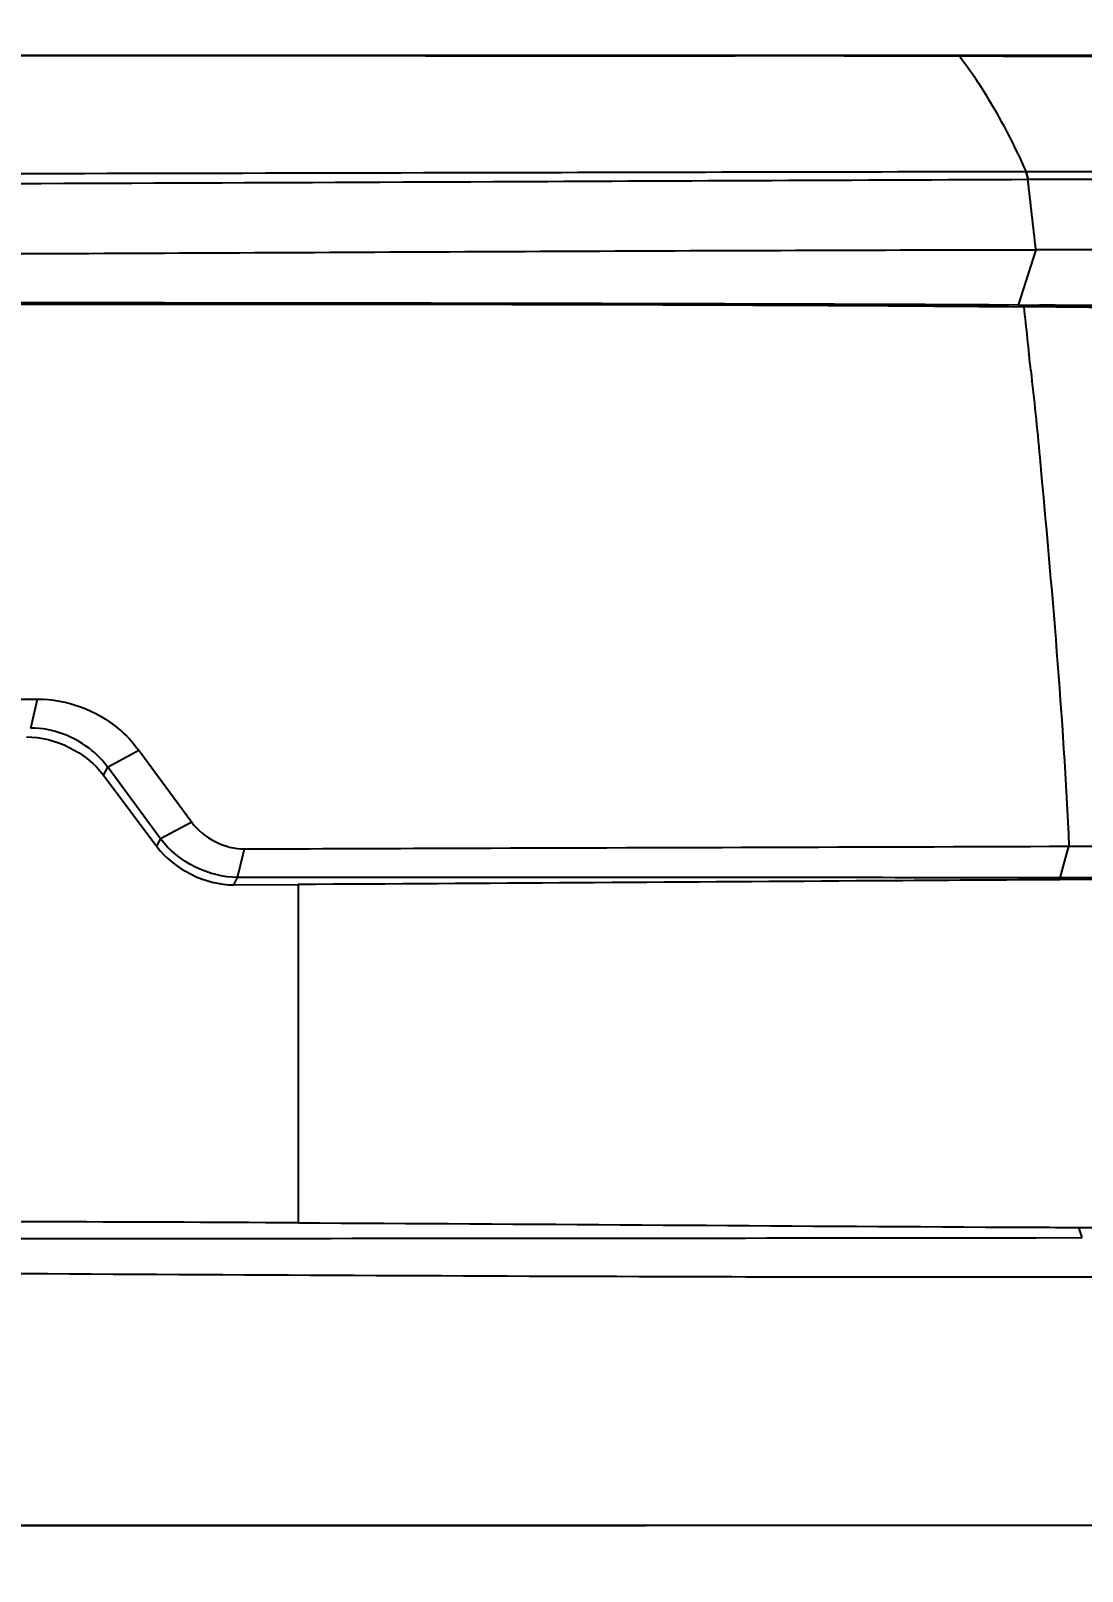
# Model space of a CAD drawing. Header units: millimetres. Extents: x 0 to 5940, y 0 to 4200.
# Drawn here: x 2858.6 to 2946.6, y 3065 to 3193.9 of the extents above; entities that cross this region are included whole.
import ezdxf

# ---------------------------------------------------------------- set-up
doc = ezdxf.new("R2010")
doc.units = ezdxf.units.MM
doc.header["$LTSCALE"] = 32.67
doc.header["$PDMODE"] = 3
doc.header["$PDSIZE"] = 8
doc.layers.get('0').update_dxf_attribs({"linetype": 'CONTINUOUS'})
doc.layers.get('Defpoints').update_dxf_attribs({"linetype": 'CONTINUOUS'})
doc.layers.add('00_COMPONENTS', color=7, linetype='CONTINUOUS')
doc.styles.get("Standard").update_dxf_attribs({"font": 'simfang.ttf'})
doc.dimstyles.get("Standard").update_dxf_attribs({"dimtxt": 3, "dimasz": 3, "dimexe": 2.5, "dimexo": 0.5, "dimtad": 1, "dimdsep": 46, "dimtxsty": 'Standard', "dimblk": '_FILLED', "dimblk1": '_FILLED', "dimblk2": '_FILLED', "dimcen": 0.09, "dimclrt": 3, "dimazin": 2, "dimtol": 1, "dimtp": 0.01, "dimtm": 0.01, "dimtfac": 1, "dimtofl": 0, "dimtmove": 0, "dimatfit": 3, "dimldrblk": '_FILLED', "dimfxl": 1, "dimtolj": 1, "dimarcsym": 0})

# ---------------------------------------------------------------- blocks, each defined once
blk = doc.blocks.new('_FILLED')
at = {"color": 0, "linetype": 'ByBlock'}
blk.add_solid([(0, 0), (-1, 0.1667), (-1, -0.1667)], dxfattribs=at)
blk = doc.blocks.new('*D8')
at = {"color": 4, "lineweight": -2, "transparency": 16777216}
for p, q in [((2405.18, 3220.75), (3108.87, 3220.75)), ((3106.37, 3200.75), (3106.37, 3106.42)), ((3106.37, 2990.84), (3106.37, 3085.17)), ((2405.18, 2970.84), (3108.87, 2970.84))]:
    blk.add_line(p, q, dxfattribs=at)
at = {"layer": 'Defpoints', "color": 0, "transparency": 16777216}
for p in [(2404.68, 3220.75), (2404.68, 2970.84), (3106.37, 2970.84)]:
    blk.add_point(p, dxfattribs=at)
at = {"color": 4, "lineweight": -2, "transparency": 16777216, "xscale": 20, "yscale": 20, "zscale": 20}
for p, rotation in [((3106.37, 3220.75), 90), ((3106.37, 2970.84), 270)]:
    blk.add_blockref('_FILLED', p, dxfattribs=dict(at, rotation=rotation))
at = {"color": 3, "transparency": 16777216, "insert": (3106.37, 3095.79), "char_height": 20, "attachment_point": 5}
blk.add_mtext('\\A1;250', dxfattribs=at)

msp = doc.modelspace()

# ---------------------------------------------------------------- linework, layer by layer
at = {"layer": '00_COMPONENTS', "color": 7}
for p, q in [((3011.03301, 3191.83614), (2777.01011, 3191.83582)), ((2869.83737, 3171.12418), (2847.10068, 3171.14587)), ((2879.84229, 3171.11183), (2869.83737, 3171.12418)), ((2882.09101, 3171.10873), (2879.84229, 3171.11183)), ((2885.88204, 3171.1032), (2882.09101, 3171.10873)), ((2941.30377, 3170.94524), (2938.79718, 3170.95769)), ((2941.23848, 3170.94549), (2943.00999, 3170.93598)), ((2858.64176, 3135.54866), (2859.21325, 3137.96638)), ((2865.06809, 3132.28062), (2867.67267, 3133.6918)), ((2867.67268, 3133.69181), (2872.0991, 3127.67899)), ((2869.49259, 3126.2873), (2865.07466, 3132.28614)), ((2864.7289, 3131.60614), (2869.17251, 3125.64561)), ((2872.09909, 3127.67898), (2869.49926, 3126.29226)), ((2875.94046, 3123.05124), (2876.52704, 3125.44109)), ((2875.63277, 3122.43476), (2880.99565, 3122.46225)), ((2956.79373, 3123.01619), (2944.74796, 3123.02294)), ((2942.71137, 3092.90903), (2946.59215, 3092.91423)), ((2767.23431, 3068.84097), (2949.55995, 3068.84296)), ((2767.23431, 3068.84097), (2869.89406, 3068.83592))]:
    msp.add_line(p, q, dxfattribs=at)
at = {"layer": '00_COMPONENTS', "color": 4}
for p, q in [((2936.18379, 3191.76199), (2811.15373, 3191.80571)), ((2917.55216, 3191.76902), (2908.84077, 3191.77301)), ((2936.3256, 3191.76099), (2926.68054, 3191.76503)), ((2936.32552, 3191.76194), (2936.18379, 3191.76199)), ((2942.71856, 3175.57318), (2941.23848, 3170.94549)), ((2864.7289, 3131.60614), (2865.07466, 3132.28614)), ((2869.17251, 3125.64561), (2869.49259, 3126.2873)), ((2944.74934, 3123.02744), (2945.47986, 3125.66166)), ((2875.63071, 3122.43507), (2875.94047, 3123.05141)), ((2880.99565, 3122.46225), (2880.99565, 3094.15187)), ((2946.59152, 3092.91376), (2946.32092, 3093.76627))]:
    msp.add_line(p, q, dxfattribs=at)
at = {"layer": '00_COMPONENTS', "color": 40}
for p, q in [((2941.89997, 3182.10054), (2941.87094, 3182.10047)), ((2942.07546, 3181.44087), (2942.0463, 3181.44075))]:
    msp.add_line(p, q, dxfattribs=at)
at = {"layer": '00_COMPONENTS', "color": 4}
for points in [[(2868.24816, 3191.7901), (2863.92251, 3191.79167), (2859.72645, 3191.79313), (2855.163, 3191.79462), (2850.0134, 3191.79622), (2844.49807, 3191.79786), (2838.78153, 3191.79944), (2832.96335, 3191.80096), (2826.9483, 3191.80242), (2805.87006, 3191.8067)], [(2908.84077, 3191.77301), (2900.38854, 3191.777), (2896.09644, 3191.77894), (2891.66656, 3191.78081), (2868.24816, 3191.7901)]]:
    msp.add_lwpolyline(points, dxfattribs=at)
at = {"layer": '00_COMPONENTS', "color": 40}
for points in [[(2942.04643, 3181.44082), (2942.04458, 3181.46484), (2942.04249, 3181.48875), (2942.04017, 3181.51252), (2942.03761, 3181.53616), (2942.03481, 3181.55963), (2942.03178, 3181.58294), (2942.02852, 3181.60606), (2942.02502, 3181.62898), (2942.0213, 3181.65169), (2942.01735, 3181.67417), (2942.01318, 3181.69641), (2942.00878, 3181.7184), (2942.00417, 3181.74012), (2941.99934, 3181.76157), (2941.9943, 3181.78272), (2941.98905, 3181.80357), (2941.98359, 3181.8241), (2941.97792, 3181.8443), (2941.97206, 3181.86416), (2941.966, 3181.88367), (2941.95975, 3181.90282), (2941.95331, 3181.92159), (2941.94668, 3181.93997), (2941.93987, 3181.95795), (2941.93288, 3181.97552), (2941.92572, 3181.99268), (2941.91839, 3182.0094), (2941.9109, 3182.02569), (2941.90324, 3182.04152), (2941.89543, 3182.0569), (2941.88747, 3182.07181), (2941.87936, 3182.08624), (2941.87111, 3182.10019)], [(2942.07547, 3181.44082), (2942.07362, 3181.46485), (2942.07154, 3181.48876), (2942.06922, 3181.51255), (2942.06665, 3181.53619), (2942.06386, 3181.55968), (2942.06083, 3181.58299), (2942.05756, 3181.60612), (2942.05406, 3181.62905), (2942.05034, 3181.65177), (2942.04639, 3181.67426), (2942.04221, 3181.69652), (2942.03781, 3181.71852), (2942.0332, 3181.74025), (2942.02836, 3181.7617), (2942.02332, 3181.78287), (2942.01806, 3181.80372), (2942.0126, 3181.82426), (2942.00693, 3181.84448), (2942.00106, 3181.86435), (2941.99499, 3181.88386), (2941.98873, 3181.90302), (2941.98228, 3181.92179), (2941.97565, 3181.94018), (2941.96883, 3181.95817), (2941.96183, 3181.97576), (2941.95466, 3181.99292), (2941.94732, 3182.00965), (2941.93982, 3182.02594), (2941.93215, 3182.04179), (2941.92433, 3182.05717), (2941.91636, 3182.07209), (2941.90824, 3182.08653), (2941.89998, 3182.10048)]]:
    msp.add_lwpolyline(points, dxfattribs=at)
at = {"layer": '00_COMPONENTS', "color": 7}
msp.add_lwpolyline([(2869.89406, 3068.83592), (2890.06114, 3068.83583), (2910.05274, 3068.83672), (2929.88568, 3068.83898), (2949.55995, 3068.84296)], dxfattribs=at)
at = {"layer": '00_COMPONENTS', "color": 4}
for centre, radius, start, end in [((2909.30134, 3170.92054), 34.12771, 33.8109734, 37.6403949), ((610.12986, 2911.34554), 2347.50626, 6.46272276, 6.60686708), ((2598.55502, 3132.35912), 345.3232, 5.5011576, 6.3929462)]:
    msp.add_arc(centre, radius, start, end, dxfattribs=at)
at = {"layer": '00_COMPONENTS', "color": 7}
for centre, radius, start, end in [((2944.81954, 1226.72038), 1948.85398, 89.85049618, 90.06177094), ((2884.89725, -8536.44216), 11707.52393, 89.736216698, 89.855414441), ((2905.36467, -896.13839), 4067.10766, 89.28366691, 89.48767597), ((2763.5632, -22997.80887), 26092.225, 89.74212983, 89.933340169), ((2956.69234, 6484.77899), 3391.02827, 269.6924552, 269.82476228), ((2953.31936, 5443.41968), 2349.66352, 269.82934657, 270.10820028)]:
    msp.add_arc(centre, radius, start, end, dxfattribs=at)
at = {"layer": '00_COMPONENTS', "color": 4}
for points, knots in [([(2936.1833, 3191.83582), (2936.20825, 3191.83582), (2936.26317, 3191.81996), (2936.30537, 3191.78344), (2936.32548, 3191.76159)], [0, 0, 0, 0, 0.456541182, 1, 1, 1, 1]), ([(3004.28938, 3191.51468), (3001.11494, 3191.54403), (2978.46128, 3191.77759), (2955.80581, 3191.7536), (2936.32557, 3191.76159)], [0, 0, 0, 0, 0.140127889, 1, 1, 1, 1]), ([(2937.6573, 3189.91107), (2938.04235, 3189.33751), (2939.62747, 3186.83059), (2940.96887, 3184.17521), (2941.90002, 3182.10049)], [0, 0, 0, 0, 0.232998183, 1, 1, 1, 1]), ([(2941.87111, 3182.1002), (2927.59451, 3182.08162), (2873.02735, 3181.9545), (2818.46011, 3181.85144), (2778.16942, 3181.84034)], [0, 0, 0, 0, 0.261633063, 1, 1, 1, 1]), ([(2942.04647, 3181.44042), (2927.76775, 3181.39206), (2873.16649, 3181.12679), (2818.56468, 3180.9514), (2778.24157, 3180.93398)], [0, 0, 0, 0, 0.26150736, 1, 1, 1, 1]), ([(2968.26423, 3182.16711), (2966.18819, 3182.15813), (2957.40014, 3182.12687), (2948.61204, 3182.10889), (2941.9, 3182.10045)], [0, 0, 0, 0, 0.236234497, 1, 1, 1, 1]), ([(2968.49189, 3181.56215), (2966.40839, 3181.5473), (2957.59322, 3181.49576), (2948.77795, 3181.46371), (2942.04622, 3181.44164)], [0, 0, 0, 0, 0.236356357, 1, 1, 1, 1])]:
    msp.add_open_spline(points, degree=3, knots=knots, dxfattribs=at)
for points in [[(2942.04645, 3181.44042), (2942.03023, 3181.6674), (2941.98921, 3181.90569), (2941.87111, 3182.1002)], [(2942.28775, 3165.46382), (2942.57547, 3163.04543), (2942.81748, 3160.62158), (2943.04101, 3158.19641)], [(2943.04101, 3158.19641), (2944.03918, 3147.36694), (2945.0055, 3136.52659), (2945.47991, 3125.66156)]]:
    msp.add_open_spline(points, degree=3, dxfattribs=at)
at = {"layer": '00_COMPONENTS', "color": 7}
for points, knots in [([(2778.25755, 3175.14263), (2806.26381, 3175.13856), (2861.08447, 3175.18779), (2915.90418, 3175.55094), (2942.71841, 3175.57332)], [0, 0, 0, 0, 0.510872046, 1, 1, 1, 1]), ([(2777.30396, 3171.09841), (2805.23301, 3171.07846), (2860.04179, 3170.99512), (2914.8521, 3171.04247), (2941.7312, 3170.80668)], [0, 0, 0, 0, 0.509568826, 1, 1, 1, 1]), ([(2956.96112, 3170.82355), (2955.81791, 3170.8371), (2951.16764, 3170.88623), (2946.51718, 3170.9166), (2943.00999, 3170.93598)], [0, 0, 0, 0, 0.245838884, 1, 1, 1, 1]), ([(2777.11149, 3137.80668), (2783.99312, 3137.80741), (2811.36046, 3137.8358), (2838.72768, 3137.91903), (2859.21333, 3137.96669)], [0, 0, 0, 0, 0.251454249, 1, 1, 1, 1]), ([(2859.21318, 3137.96671), (2861.61653, 3137.98677), (2864.97978, 3136.73028), (2867.18832, 3134.35706), (2867.67268, 3133.69181)], [0, 0, 0, 0, 0.74494259, 1, 1, 1, 1]), ([(2865.06809, 3132.28062), (2864.69535, 3132.78613), (2863.02133, 3134.59621), (2860.46736, 3135.54627), (2858.64175, 3135.55039)], [0, 0, 0, 0, 0.255968214, 1, 1, 1, 1]), ([(2876.52706, 3125.44111), (2882.32982, 3125.46043), (2905.31405, 3125.54219), (2928.29835, 3125.60499), (2945.47985, 3125.66155)], [0, 0, 0, 0, 0.252466649, 1, 1, 1, 1]), ([(2944.74934, 3123.02742), (2939.08633, 3123.03014), (2916.15004, 3123.03977), (2893.21375, 3123.04645), (2875.94047, 3123.05124)], [0, 0, 0, 0, 0.246901671, 1, 1, 1, 1]), ([(2943.17697, 3122.85573), (2938.013, 3122.82517), (2917.28594, 3122.68617), (2896.55889, 3122.54487), (2880.99565, 3122.46225)], [0, 0, 0, 0, 0.249140552, 1, 1, 1, 1]), ([(2793.89902, 3092.81314), (2806.52177, 3092.8168), (2856.12589, 3092.83463), (2905.73002, 3092.86146), (2942.71137, 3092.90903)], [0, 0, 0, 0, 0.254469665, 1, 1, 1, 1]), ([(2949.3114, 3089.60287), (2936.65522, 3089.57581), (2884.90163, 3089.66208), (2833.14953, 3090.04745), (2794.05301, 3090.27362)], [0, 0, 0, 0, 0.244548479, 1, 1, 1, 1])]:
    msp.add_open_spline(points, degree=3, knots=knots, dxfattribs=at)
for points in [[(2914.44109, 3171.04449), (2904.92142, 3171.07027), (2895.40173, 3171.08877), (2885.88204, 3171.1032)], [(2858.27206, 3134.81673), (2860.67487, 3134.82857), (2863.28721, 3133.52908), (2864.725, 3131.60388)], [(2872.09909, 3127.67899), (2873.07307, 3126.34244), (2874.87333, 3125.427), (2876.52705, 3125.44112)], [(2875.94047, 3123.05141), (2873.53688, 3123.04752), (2870.93222, 3124.36281), (2869.49913, 3126.29243)], [(2869.17793, 3125.64597), (2870.61689, 3123.72124), (2873.22963, 3122.42264), (2875.63277, 3122.43476)], [(2945.47985, 3125.66155), (2949.64586, 3125.67505), (2953.81187, 3125.6903), (2957.97787, 3125.70735)], [(2955.61168, 3122.91905), (2951.46675, 3122.90222), (2947.32185, 3122.8802), (2943.17697, 3122.85568)], [(2880.99565, 3094.15187), (2900.16074, 3094.06008), (2919.32546, 3093.90167), (2938.4905, 3093.80101)]]:
    msp.add_open_spline(points, degree=3, dxfattribs=at)

# ---------------------------------------------------------------- dimensions: what is measured, and where the dimension line sits
dim = msp.add_linear_dim(base=(3106.36603, 2970.83622), p1=(2404.68379, 3220.75153), p2=(2404.68379, 2970.83622), angle=90, text='250', dimstyle='Standard', override={"dimtxt": 20, "dimasz": 20, "dimtad": 0, "dimtih": 1, "dimtoh": 1, "dimdec": 1, "dimzin": 0, "dimcen": 5.346, "dimclrd": 4, "dimclre": 4, "dimadec": 0, "dimazin": 0, "dimtol": 0, "dimtdec": 1, "dimtzin": 0})
dim.commit()
dim.dimension.update_dxf_attribs({"geometry": '*D8', "text_midpoint": (3106.36603, 3095.79388)})

doc.saveas('drawing.dxf')
